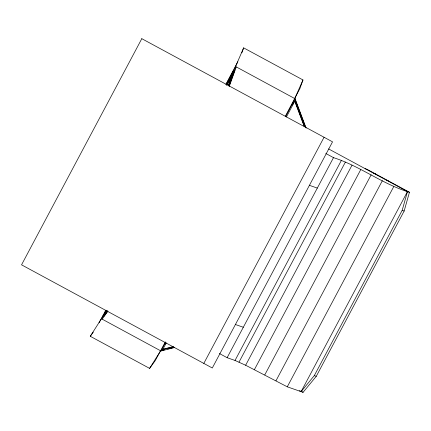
<?xml version="1.0" encoding="UTF-8"?>
<svg xmlns="http://www.w3.org/2000/svg" width="431" height="431" viewBox="0 0 431 431"><rect width="100%" height="100%" fill="white"/><g stroke="black" fill="none" stroke-linecap="round" stroke-linejoin="round"><path stroke-width="0.65" d="M299.335 390.68L301.102 391.634L314.301 375.611L402.177 210.344L407.478 191.574L328.637 148.937M219.449 353.539L227.126 357.703L235.024 360.451L245.638 365.246L287.283 386.817L303.079 392.318L316.273 376.301L404.149 211.034L409.45 192.264L367.061 169.335L365.089 168.65M241.866 52.792L243.634 47.857L302.977 79.95L299.884 88.592L285.311 116.327M228.209 85.683L232.287 74.396M228.435 85.796L231.14 78.302M234.523 68.938L243.634 47.857M229.055 86.141L234.943 69.844L226.921 84.934M229.281 86.254L236.274 66.902L226.501 85.284M302.977 79.95L294.772 98.537L305.579 127.269M225.968 84.234L237.837 61.762M99.076 322.744L105.719 310.385M103.645 314.722L103.031 315.885L103.806 314.813M104.264 313.563L105.81 310.659M226.07 84.476L233.791 69.962M106.883 310.25L102.152 319.145L107.965 311.085M106.963 310.535L103.876 316.343L107.745 310.977M102.853 316.537L90.273 336.288L149.611 368.386L155.235 360.628L165.375 341.891M101.307 318.687L160.952 350.979L165.369 342.677M285.613 116.526L295.073 98.737L235.428 66.444M165.278 344.03L165.908 342.844M292.396 104.948L293.656 102.583M166.21 343.044L162.756 349.546L173.774 346.756M286.416 116.973L294.901 101.01L304.582 126.746M203.815 363.414L324.064 137.257M227.126 357.703L333.497 157.644C360.181 166.107 382.636 184.263 409.45 192.264M235.024 360.451L341.395 160.397M239.022 362.126L345.398 162.067M245.638 365.246L352.014 165.186M254.419 369.599L360.79 169.539M264.769 374.895L371.139 174.835M275.975 380.767L382.351 180.708M287.283 386.817L393.654 186.758M301.102 391.634L407.478 191.574M149.611 368.386L160.644 350.786M105.74 312.13L106.511 311.053M90.273 336.288L93.268 332.15M162.449 349.347L172.815 346.718M162.584 350.295L164.518 349.8M167.751 348.986L172.912 347.677M160.952 350.979L174.512 347.542M373.564 173.235L375.541 173.925M386.284 180.11L388.256 180.799M402.177 210.344L404.149 211.034M309.415 185.335L317.313 188.088M235.418 324.505L243.316 327.258M314.301 375.611L316.273 376.301M325.82 153.479L333.497 157.644M300.725 391.046L303.079 392.318M295.073 98.737L306.118 128.093M294.599 100.811L304.281 126.552M141.799 38.682L21.55 264.833L212.294 367.999L332.538 141.842L141.799 38.682"/></g></svg>
